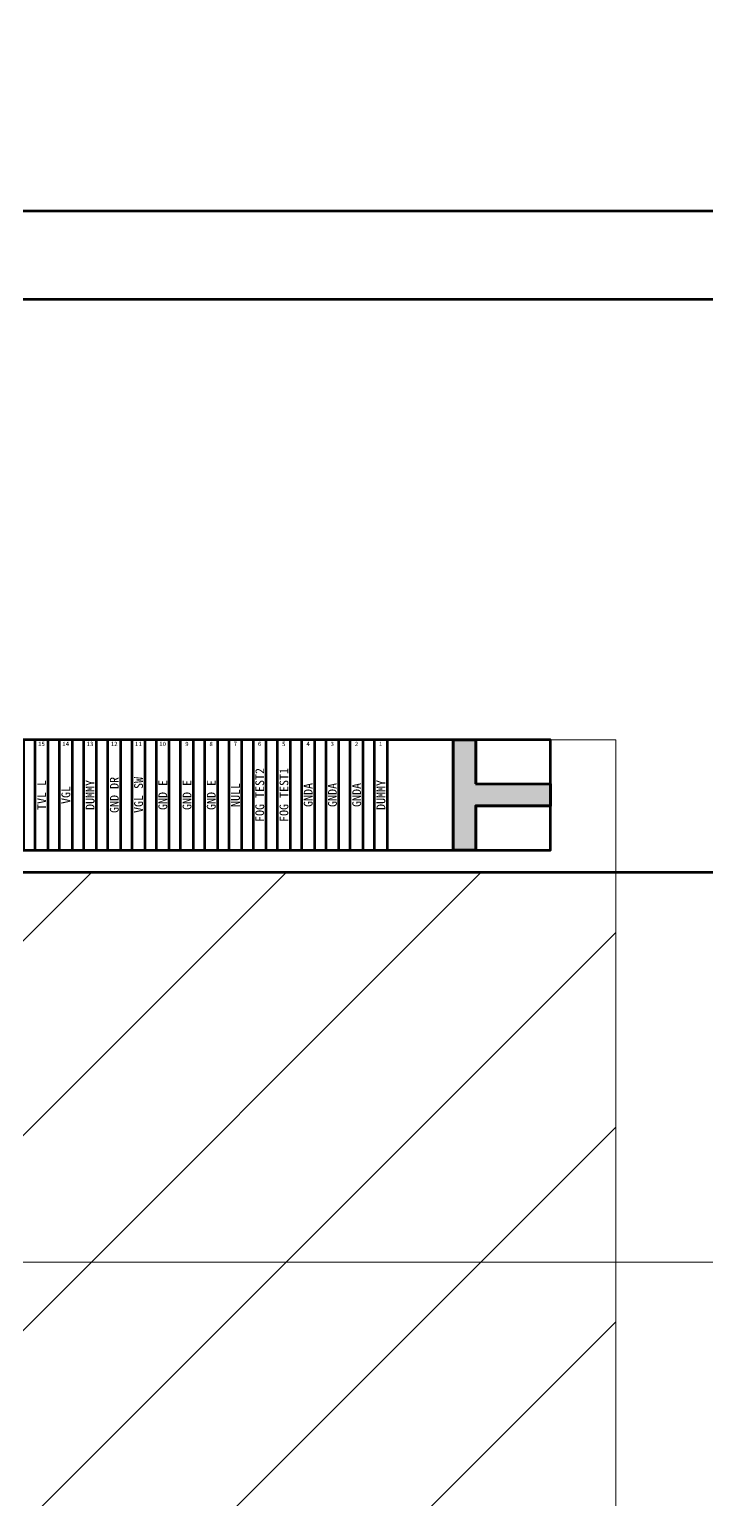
# Model space of a CAD drawing. Header units: inches. Extents: x 240 to 1407, y -538 to -118.
# Drawn here: x 350.85 to 353.92, y -415.04 to -408.36 of the extents above; entities that cross this region are included whole.
import ezdxf
from ezdxf.enums import TextEntityAlignment as Align

# ---------------------------------------------------------------- set-up
doc = ezdxf.new("R2010")
doc.units = ezdxf.units.IN
doc.header["$LTSCALE"] = 1.21
doc.header["$MEASUREMENT"] = 0
doc.layers.get('0').update_dxf_attribs({"linetype": 'CONTINUOUS'})
for name, color, linetype, lineweight in [('2ITO.drawing', 4, 'CONTINUOUS', 100), ('FPC', 40, 'CONTINUOUS', 20), ('GATE.drawing', 3, 'CONTINUOUS', 100), ('LABEL.drawing', 7, 'CONTINUOUS', 100), ('TFT_line.drawing', 3, 'CONTINUOUS', 100)]:
    doc.layers.add(name, color=color, linetype=linetype, lineweight=lineweight)
doc.layers.add('标 注', color=3, linetype='CONTINUOUS')
doc.styles.get("Standard").update_dxf_attribs({"font": 'txt', "width": 0.8})

# ---------------------------------------------------------------- blocks, each defined once
blk = doc.blocks.new('fpc_mark')
h = blk.add_hatch(color=3)
h.dxf.hatch_style = 1
h.paths.add_polyline_path([(0.34, 0.3017), (0, 0.3017), (0, 0.2), (0.34, 0.2), (0.34, 0), (0.4417, 0), (0.4417, 0.5017), (0.34, 0.5017)])
at = {"layer": 'GATE.drawing', "color": 3, "linetype": 'Continuous', "lineweight": 100}
blk.add_lwpolyline([(0.34, 0.3017), (0, 0.3017), (0, 0.2), (0.34, 0.2), (0.34, 0), (0.4417, 0), (0.4417, 0.5017), (0.34, 0.5017)], close=True, dxfattribs=at)
at = {"layer": 'TFT_line.drawing', "color": 3, "linetype": 'Continuous', "lineweight": 100}
blk.add_lwpolyline([(0.34085, 0.30085), (0.00085, 0.30085), (0.00085, 0.20085), (0.34085, 0.20085), (0.34085, 0.00085), (0.44085, 0.00085), (0.44085, 0.50085), (0.34085, 0.50085)], close=True, dxfattribs=at)
blk = doc.blocks.new('fpc_pin_dummy')
at = {"layer": '2ITO.drawing', "color": 4, "linetype": 'Continuous', "lineweight": 100}
blk.add_lwpolyline([(0, 0), (0.06, 0), (0.06, 0.5), (0, 0.5)], close=True, dxfattribs=at)
at = {"layer": 'TFT_line.drawing', "color": 3, "linetype": 'Continuous', "lineweight": 100}
blk.add_lwpolyline([(0, 0), (0.06, 0), (0.06, 0.5), (0, 0.5)], close=True, dxfattribs=at)
blk = doc.blocks.new('fpc_name')
at = {"layer": 'LABEL.drawing', "color": 7, "linetype": 'Continuous', "lineweight": 100}
for s, p in [('FOG_TEST2', (25.22143, 0.22667)), ('FOG_TEST1', (25.33143, 0.22667)), ('TVL_L', (24.23143, 0.22667)), ('DUMMY', (24.45143, 0.22667)), ('GND_DR', (24.56143, 0.22667)), ('VGL_SW', (24.67143, 0.22667)), ('GND_E', (24.78143, 0.22667)), ('GND_E', (24.89143, 0.22667)), ('GND_E', (25.00143, 0.22667)), ('NULL', (25.11143, 0.22667)), ('GNDA', (25.44143, 0.22667)), ('GNDA', (25.55143, 0.22667)), ('GNDA', (25.66143, 0.22667)), ('DUMMY', (25.77143, 0.22667)), ('VGL', (24.34143, 0.22667))]:
    blk.add_text(s, height=0.04, rotation=90, dxfattribs=at).set_placement(p, align=Align.MIDDLE_CENTER)
blk = doc.blocks.new('fpc_pin')
at = {"layer": 'TFT_line.drawing', "color": 3, "linetype": 'Continuous', "lineweight": 100}
blk.add_lwpolyline([(0, 0), (0.06, 0), (0.06, 0.5), (0, 0.5)], close=True, dxfattribs=at)
blk = doc.blocks.new('fpc_all')
at = {"layer": 'TFT_line.drawing', "color": 3, "linetype": 'Continuous', "lineweight": 100}
blk.add_lwpolyline([(-0.73658, 0), (26.54342, 0), (26.54342, 0.5), (-0.73658, 0.5)], close=True, dxfattribs=at)
at = {"color": 1, "linetype": 'Continuous', "lineweight": 100, "row_count": 1, "row_spacing": 0.4, "column_spacing": 0.11}
for p, column_count in [((0.77342, 0), 221), ((25.19342, 0), 6)]:
    blk.add_blockref('fpc_pin', p, dxfattribs=dict(at, column_count=column_count))
at = {"color": 1, "linetype": 'Continuous', "lineweight": 100}
for name, p in [('fpc_pin_dummy', (25.08342, 0)), ('fpc_name', (0.00249, 0.02333))]:
    blk.add_blockref(name, p, dxfattribs=at)
at = {"color": 1, "linetype": 'Continuous', "lineweight": 100, "xscale": -1}
blk.add_blockref('fpc_mark', (26.54427, -0.00085), dxfattribs=at)
at = {"layer": 'LABEL.drawing', "color": 7, "linetype": 'Continuous', "lineweight": 100}
for s, p in [('15', (24.23322, 0.4818)), ('14', (24.34322, 0.4818)), ('13', (24.45322, 0.4818)), ('12', (24.56322, 0.4818)), ('11', (24.67322, 0.4818)), ('10', (24.78322, 0.4818)), ('9', (24.89322, 0.4818)), ('8', (25.00322, 0.4818)), ('7', (25.11322, 0.4818)), ('6', (25.22322, 0.4818)), ('5', (25.33322, 0.4818)), ('4', (25.44322, 0.4818)), ('3', (25.55322, 0.4818)), ('2', (25.66322, 0.4818)), ('1', (25.77322, 0.4818))]:
    blk.add_text(s, height=0.02, dxfattribs=at).set_placement(p, align=Align.MIDDLE_CENTER)
blk = doc.blocks.new('zw$7216')
at = {"layer": '2ITO.drawing', "linetype": 'Continuous', "lineweight": 100}
for points in [[(-28.98, -48.2), (28.98, -48.2), (28.98, 47.7), (-28.98, 47.7)], [(-28.98, -50.8), (28.98, -50.8), (28.98, 47.7), (-28.98, 47.7)]]:
    blk.add_lwpolyline(points, close=True, dxfattribs=at)
at = {"layer": '2ITO.drawing', "color": 6}
blk.add_lwpolyline([(-28.78, 47.5), (28.78, 47.5), (28.78, -47.8), (-28.78, -47.8)], close=True, dxfattribs=at)
at = {"layer": '2ITO.drawing', "linetype": 'Continuous', "lineweight": 100}
blk.add_blockref('fpc_all', (-12.9034, -50.7), dxfattribs=at)

msp = doc.modelspace()

# ---------------------------------------------------------------- hatches: boundary and pattern name
at = {"layer": '标 注', "lineweight": 5}
h = msp.add_hatch(dxfattribs=at)
h.set_pattern_fill('ANSI31', color=0, scale=5)
h.set_pattern_definition([(45, (-500.8056, -149.5499), (-0.44194174, 0.44194174), [])])
h.paths.add_polyline_path([(353.5109, -419.3463), (353.5109, -414.4583), (325.6109, -414.4583), (325.6109, -418.8463, -0.414214), (325.1109, -419.3463)])
h.paths.add_polyline_path([(353.5109, -414.4583), (353.5109, -412.1883), (325.6109, -412.1883), (325.6109, -414.4583)])
h.paths.add_polyline_path([(337.1778, -417.3773), (341.9445, -417.3773), (341.9445, -415.4551), (337.1778, -415.4551)], flags=24)

# ---------------------------------------------------------------- linework, layer by layer
at = {"layer": 'FPC', "color": 0, "lineweight": 5}
msp.add_line((317.5721, -413.9583), (361.5772, -413.9583), dxfattribs=at)
at = {"layer": 'FPC', "color": 30}
msp.add_lwpolyline([(322.3109, -429.5083), (328.8246, -429.5083, -0.414214), (329.3246, -430.0083), (329.3246, -440.5283, 0.414214), (329.5246, -440.7283), (349.6246, -440.7283, 0.414214), (349.8246, -440.5283), (349.8246, -430.0083, -0.414214), (350.3246, -429.5083), (360.0725, -429.5083, 0.414214), (360.5725, -429.0083), (360.5725, -419.8463, 0.414214), (360.0725, -419.3463), (354.0109, -419.3463, -0.414214), (353.5109, -418.8463), (353.5109, -411.5883), (325.6109, -411.5883), (325.6109, -418.8463, -0.414214), (325.1109, -419.3463), (322.3109, -419.3463, 0.414214), (321.8109, -419.8463), (321.8109, -429.0083, 0.414214)], format="xyb", close=True, dxfattribs=at)

# ---------------------------------------------------------------- block references
at = {"layer": '标 注', "color": 5}
msp.add_blockref('zw$7216', (339.5746, -361.3883), dxfattribs=at)

doc.saveas('drawing.dxf')
